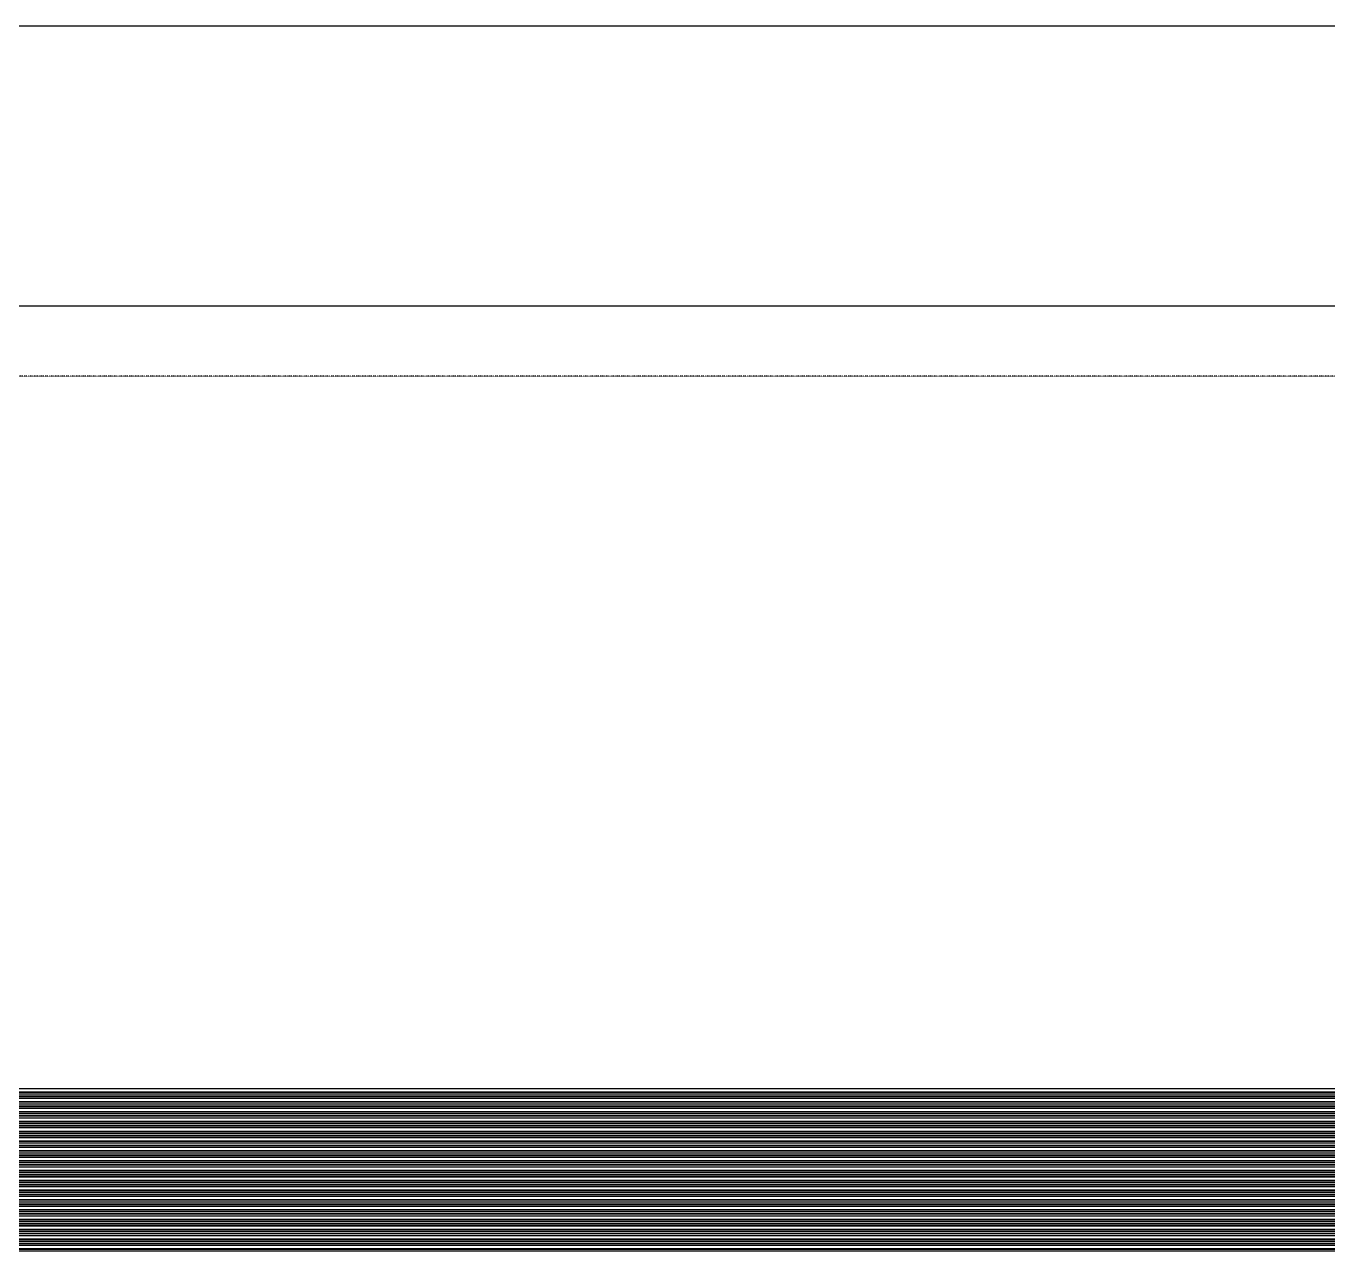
# Model space of a CAD drawing. Extents: x 100 to 7100, y 100 to 7100.
# Drawn here: x 1781 to 3641, y 5351 to 7100 of the extents above; entities that cross this region are included whole.
import ezdxf

# ---------------------------------------------------------------- set-up
doc = ezdxf.new("R2010")
doc.units = 0
doc.linetypes.add('DOT', pattern=[0.2, 0, -0.2])
doc.layers.get('0').update_dxf_attribs({"linetype": 'CONTINUOUS'})
for name, color, linetype in [('BASEMETAL', 4, 'CONTINUOUS'), ('DICEGRID', 3, 'CONTINUOUS'), ('FRAME', 8, 'CONTINUOUS')]:
    doc.layers.add(name, color=color, linetype=linetype)

# ---------------------------------------------------------------- blocks, each defined once
blk = doc.blocks.new('CHIP_JARRAY')
for points in [[(500, 5478), (6500, 5478), (6500, 5482.3), (500, 5482.3)], [(500, 5475), (6500, 5475), (6500, 5477), (500, 5477)], [(500, 5472), (6500, 5472), (6500, 5474.4), (500, 5474.4)], [(500, 5469), (6500, 5469), (6500, 5471), (500, 5471)], [(500, 5464), (6500, 5464), (6500, 5468.3), (500, 5468.3)], [(500, 5461), (6500, 5461), (6500, 5463), (500, 5463)], [(500, 5458), (6500, 5458), (6500, 5460.4), (500, 5460.4)], [(500, 5455), (6500, 5455), (6500, 5457), (500, 5457)], [(500, 5450), (6500, 5450), (6500, 5454.3), (500, 5454.3)], [(500, 5447), (6500, 5447), (6500, 5449), (500, 5449)], [(500, 5444), (6500, 5444), (6500, 5446.4), (500, 5446.4)], [(500, 5441), (6500, 5441), (6500, 5443), (500, 5443)], [(500, 5436), (6500, 5436), (6500, 5440.3), (500, 5440.3)], [(500, 5433), (6500, 5433), (6500, 5435), (500, 5435)], [(500, 5430), (6500, 5430), (6500, 5432.4), (500, 5432.4)], [(500, 5427), (6500, 5427), (6500, 5429), (500, 5429)], [(500, 5422), (6500, 5422), (6500, 5426.3), (500, 5426.3)], [(500, 5419), (6500, 5419), (6500, 5421), (500, 5421)], [(500, 5416), (6500, 5416), (6500, 5418.4), (500, 5418.4)], [(500, 5413), (6500, 5413), (6500, 5415), (500, 5415)], [(500, 5408), (6500, 5408), (6500, 5412.3), (500, 5412.3)], [(500, 5405), (6500, 5405), (6500, 5407), (500, 5407)], [(500, 5402), (6500, 5402), (6500, 5404.4), (500, 5404.4)], [(500, 5399), (6500, 5399), (6500, 5401), (500, 5401)], [(500, 5394), (6500, 5394), (6500, 5398.3), (500, 5398.3)], [(500, 5391), (6500, 5391), (6500, 5393), (500, 5393)], [(500, 5388), (6500, 5388), (6500, 5390.4), (500, 5390.4)], [(500, 5385), (6500, 5385), (6500, 5387), (500, 5387)], [(500, 5380), (6500, 5380), (6500, 5384.3), (500, 5384.3)], [(500, 5377), (6500, 5377), (6500, 5379), (500, 5379)], [(500, 5374), (6500, 5374), (6500, 5376.4), (500, 5376.4)], [(500, 5371), (6500, 5371), (6500, 5373), (500, 5373)], [(500, 5366), (6500, 5366), (6500, 5370.3), (500, 5370.3)], [(500, 5363), (6500, 5363), (6500, 5365), (500, 5365)], [(500, 5360), (6500, 5360), (6500, 5362.4), (500, 5362.4)], [(500, 5357), (6500, 5357), (6500, 5359), (500, 5359)], [(500, 5352), (6500, 5352), (6500, 5356.3), (500, 5356.3)], [(500, 5349), (6500, 5349), (6500, 5351), (500, 5351)], [(500, 5346), (6500, 5346), (6500, 5348.4), (500, 5348.4)], [(500, 5343), (6500, 5343), (6500, 5345), (500, 5345)], [(500, 5338), (6500, 5338), (6500, 5342.3), (500, 5342.3)], [(500, 5335), (6500, 5335), (6500, 5337), (500, 5337)], [(500, 5332), (6500, 5332), (6500, 5334.4), (500, 5334.4)], [(500, 5329), (6500, 5329), (6500, 5331), (500, 5331)], [(500, 5324), (6500, 5324), (6500, 5328.3), (500, 5328.3)], [(500, 5321), (6500, 5321), (6500, 5323), (500, 5323)], [(500, 5318), (6500, 5318), (6500, 5320.4), (500, 5320.4)], [(500, 5315), (6500, 5315), (6500, 5317), (500, 5317)], [(500, 5310), (6500, 5310), (6500, 5314.3), (500, 5314.3)], [(500, 5307), (6500, 5307), (6500, 5309), (500, 5309)], [(500, 5304), (6500, 5304), (6500, 5306.4), (500, 5306.4)], [(500, 5301), (6500, 5301), (6500, 5303), (500, 5303)], [(500, 5296), (6500, 5296), (6500, 5300.3), (500, 5300.3)], [(500, 5293), (6500, 5293), (6500, 5295), (500, 5295)], [(500, 5290), (6500, 5290), (6500, 5292.4), (500, 5292.4)], [(500, 5287), (6500, 5287), (6500, 5289), (500, 5289)], [(500, 5282), (6500, 5282), (6500, 5286.3), (500, 5286.3)], [(500, 5279), (6500, 5279), (6500, 5281), (500, 5281)], [(500, 5276), (6500, 5276), (6500, 5278.4), (500, 5278.4)], [(500, 5273), (6500, 5273), (6500, 5275), (500, 5275)], [(500, 5268), (6500, 5268), (6500, 5272.3), (500, 5272.3)], [(500, 5265), (6500, 5265), (6500, 5267), (500, 5267)], [(500, 5262), (6500, 5262), (6500, 5264.4), (500, 5264.4)], [(500, 5259), (6500, 5259), (6500, 5261), (500, 5261)], [(500, 5254), (6500, 5254), (6500, 5258.3), (500, 5258.3)], [(500, 5251), (6500, 5251), (6500, 5253), (500, 5253)]]:
    blk.add_lwpolyline(points, close=True)
at = {"layer": 'DICEGRID'}
blk.add_lwpolyline([(400, 400), (6600, 400), (6600, 6600), (400, 6600)], close=True, dxfattribs=at)
at = {"layer": 'FRAME'}
blk.add_lwpolyline([(0, 0), (7000, 0), (7000, 7000), (0, 7000)], close=True, dxfattribs=at)
at = {"layer": 'FRAME', "linetype": 'DOT'}
blk.add_lwpolyline([(500, 500), (6500, 500), (6500, 6500), (500, 6500)], close=True, dxfattribs=at)

msp = doc.modelspace()

# ---------------------------------------------------------------- block references
at = {"layer": 'BASEMETAL'}
msp.add_blockref('CHIP_JARRAY', (100, 100), dxfattribs=at)

doc.saveas('drawing.dxf')
